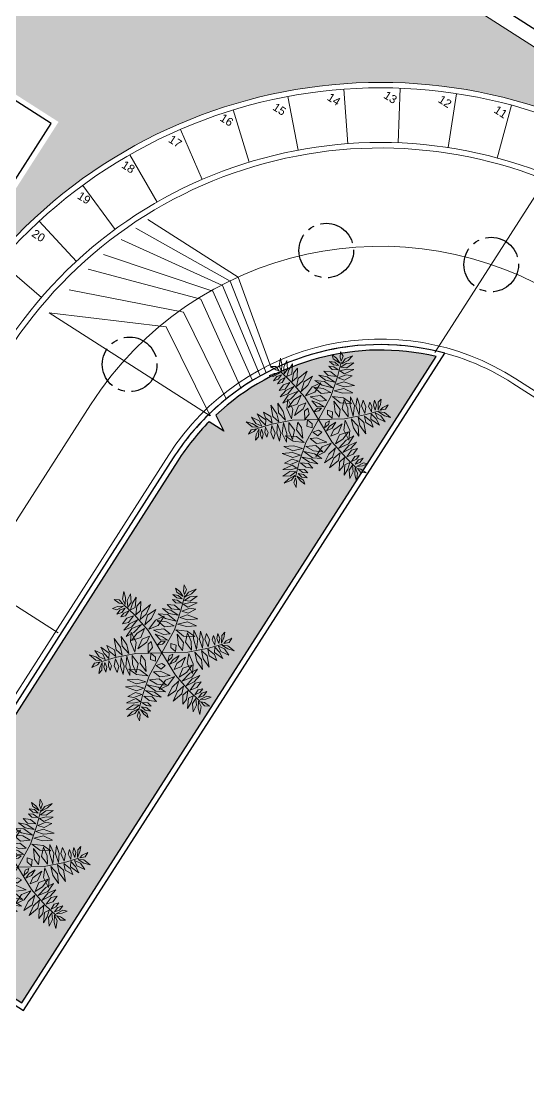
# Model space of a CAD drawing. Header units: inches. Extents: x 249 to 1192, y -18 to 440.
# Drawn here: x 925.79 to 935.08, y 214.72 to 234 of the extents above; entities that cross this region are included whole.
import ezdxf

# ---------------------------------------------------------------- set-up
doc = ezdxf.new("R2010")
doc.units = ezdxf.units.IN
doc.header["$MEASUREMENT"] = 0
doc.linetypes.add('CENTER2', pattern=[1.125, 0.75, -0.125, 0.125, -0.125])
for name, color, linetype in [('AS', 15, 'CENTER2'), ('ATAP', 123, 'Continuous'), ('KANSTEEN', 204, 'Continuous'), ('KENDARAAN', 9, 'Continuous'), ('RUMPUT', 86, 'Continuous')]:
    doc.layers.add(name, color=color, linetype=linetype)
for name, color, linetype, lineweight in [('DINDING', 6, 'Continuous', 0), ('DINDING2', 137, 'Continuous', 20), ('TEXT (KET. RUANG)', 7, 'Continuous', 5), ('VEGETASI', 60, 'Continuous', 0)]:
    doc.layers.add(name, color=color, linetype=linetype, lineweight=lineweight)
doc.styles.get("Standard").update_dxf_attribs({"font": 'arial.ttf'})
pattern_1 = [(57.36874968947846, (-1.13686837721616e-13, 150.3474551388494), (-0.0535506494527033, 0.244197313478704), [0.046875, -0.30667839075]), (12.36874968947846, (-1.13686837721616e-13, 150.3474551388494), (-0.05355064946683093, 0.2441973135431277), [0.04687499999999999, -0.2031249999999999]), (102.3687496894784, (-1.13686837721616e-13, 150.3474551388494), (-0.2441973135431277, -0.05355064946683093), [0.04687499999999999, -0.203125])]

# ---------------------------------------------------------------- blocks, each defined once
blk = doc.blocks.new('palm')
for p, q in [((-1.634780773412785, 6.334208638436394), (-1.367129875099636, 5.833265981898876)), ((-1.227314728472265, 6.098957992406213), (-1.634780773412785, 6.334208638436394)), ((-1.367129875099636, 5.833265981898876), (-1.116997261487995, 5.61956896931224)), ((-1.116997261487995, 5.61956896931224), (-1.227314728472265, 6.098957992406213)), ((-0.9542587877367623, 5.466226492339047), (-0.6328262671158882, 6.022963906478253)), ((-0.933268885302823, 6.0083710004983), (-0.9542587877367623, 5.466226492339047)), ((-0.4976721973653184, 6.598171261226526), (-0.933268885302823, 6.0083710004983)), ((-0.6328262671158882, 6.022963906478253), (-0.4976721973653184, 6.598171261226526)), ((-0.617978619367932, 5.707567470453796), (-0.07163225590193179, 6.12455317430431)), ((-0.07163225590193179, 6.12455317430431), (-0.3699571186443791, 5.396113719601999)), ((-2.142180098642712, 5.66709308870486), (-1.642042186955223, 5.615879586694064)), ((-1.844592448163894, 5.406202755693812), (-2.142180098642712, 5.66709308870486)), ((-2.015463505813386, 5.039670203375863), (-1.564459424640518, 5.244467971147969)), ((-1.552841937926132, 4.97052657858876), (-2.015463505813386, 5.039670203375863)), ((-1.13997760383063, 5.415090486741974), (-1.844592448163894, 5.406202755693812)), ((-1.818871168536134, 4.639138537109829), (-1.415570112745627, 4.831887384614674)), ((-1.642042186955223, 5.615879586694064), (-1.13997760383063, 5.415090486741974)), ((-1.564459424640518, 5.244467971147969), (-1.106123740319163, 5.167901186752715)), ((-1.106123740319163, 5.167901186752715), (-1.552841937926132, 4.97052657858876)), ((-1.415570112745627, 4.831887384614674), (-0.9229482456576079, 4.814705987868365)), ((-0.6300786872743629, 4.239817918321933), (-1.062833803312969, 5.548707470559748)), ((-0.8423899533518124, 5.154200153730926), (-0.617978619367932, 5.707567470453796)), ((-0.3699571186443791, 5.396113719601999), (-0.8423899533518124, 5.154200153730926)), ((-0.7476640996319475, 4.812481176661095), (-0.3023767071572365, 5.277915753482375)), ((-0.5196406580216717, 4.195851548371138), (-0.05832933301280718, 4.830190766806481)), ((-0.3023767071572365, 5.277915753482375), (0.2555234852479771, 5.609050492406823)), ((0.2555234852479771, 5.609050492406823), (-0.2464706868631765, 4.810146099145641)), ((-0.05832933301280718, 4.830190766806481), (0.4548502279649256, 5.04857919056667)), ((0.4548502279649256, 5.04857919056667), (0.06726810097461566, 4.341979773904313)), ((-1.973838966630865, 4.006087751840823), (-1.37867030822963, 4.29591048353177)), ((-1.423823369608726, 3.876589591454831), (-1.973838966630865, 4.006087751840823)), ((-1.397244204737945, 4.534277813727385), (-1.818871168536134, 4.639138537109829)), ((-0.7450504778826144, 4.217118887943798), (-1.423823369608726, 3.876589591454831)), ((-0.9229482456576079, 4.814705987868365), (-1.397244204737945, 4.534277813727385)), ((-1.37867030822963, 4.29591048353177), (-0.7450504778826144, 4.217118887943798)), ((-0.2464706868631765, 4.810146099145641), (-0.7476640996319475, 4.812481176661095)), ((-0.1647095395601355, 2.387528305363958), (-0.6300786872743629, 4.239817918321933)), ((0.06726810097461566, 4.341979773904313), (-0.5196406580216717, 4.195851548371138)), ((-0.3723027135420125, 3.615908277337439), (0.08528236270649359, 4.173218389929389)), ((0.08528236270649359, 4.173218389929389), (1.113320056872908, 4.40117750952777)), ((1.113320056872908, 4.40117750952777), (0.3620007837307639, 3.805606312627788)), ((3.228177689365111, 3.477187822849373), (3.108176271096454, 3.894757849629968)), ((3.108176271096454, 3.894757849629968), (3.476752182308701, 3.641863374694367)), ((3.528181345755002, 3.830063847242855), (3.356750653329073, 4.265277592203347)), ((3.356750653329073, 4.265277592203347), (3.759612747322535, 3.97709557019698)), ((3.759612747322535, 4.300565249999636), (3.836756547840196, 4.688728821478435)), ((4.11961711285403, 3.694794750685105), (3.759612747322535, 4.300565249999636)), ((3.759612747322535, 3.97709557019698), (3.92247189405316, 3.541881825236487)), ((3.836756547840196, 4.688728821478435), (4.042473312336369, 4.229990045118029)), ((4.042473312336369, 4.229990045118029), (4.11961711285403, 3.694794750685105)), ((4.308190896656015, 3.777132471252116), (4.66819526218751, 4.112364666754729)), ((4.36819160579762, 4.100602151054773), (4.308190896656015, 3.777132471252116)), ((4.66819526218751, 4.58286606951151), (4.36819160579762, 4.100602151054773)), ((4.66819526218751, 4.112364666754729), (4.66819526218751, 4.58286606951151)), ((-5.339834720172803, 3.000241265151999), (-4.858150142725208, 2.377664673113031)), ((-5.251887698788778, 2.318598570680479), (-5.339834720172803, 3.000241265151999)), ((-4.72981841400906, 3.025815080181928), (-4.288944109895965, 2.191623139835428)), ((-4.721997476386605, 2.377091974660289), (-4.72981841400906, 3.025815080181928)), ((-4.21223251792253, 2.364580732944887), (-4.144772779400228, 2.91820146291866)), ((-4.144772779400228, 2.91820146291866), (-3.726630718418164, 2.2292457644362)), ((-3.571471947027021, 2.160465929933707), (-3.25487143821374, 3.164752192489686)), ((-3.25487143821374, 3.164752192489686), (-3.114751398577937, 2.216305081907194)), ((-2.954747219555429, 2.209707923291717), (-2.602557038379018, 3.046488465130096)), ((-2.602557038379018, 3.046488465130096), (-2.507717264961684, 2.141181502054678)), ((-1.423072761535877, 3.242712805164047), (-2.203400601269095, 2.832148121655337)), ((-2.139553081084159, 3.448524336694391), (-1.416803302039625, 3.724073336910806)), ((-1.385060440705274, 3.379127298641833), (-2.139553081084159, 3.448524336694391)), ((-2.088513060327386, 2.214950776804471), (-1.621910723333713, 2.959426342029474)), ((-1.621910723333713, 2.959426342029474), (-1.629497068235651, 1.925700743566267)), ((-0.4541646061552456, 3.168293556969729), (-1.423072761535877, 3.242712805164047)), ((-1.416803302039625, 3.724073336910806), (-0.5931788827583659, 3.703841017239029)), ((-1.406050343139214, 2.83698279048258), (-0.4541646061552456, 3.168293556969729)), ((-0.5931788827583659, 3.703841017239029), (-1.385060440705274, 3.379127298641833)), ((0.3620007837307639, 3.805606312627788), (-0.3723027135420125, 3.615908277337439)), ((-0.2029764914623229, 3.003474968892988), (0.4362896165403072, 3.663740057469113)), ((0.6004588954383507, 3.242337611838593), (-0.2029764914623229, 3.003474968892988)), ((-0.04439647501567379, 2.466528809149168), (0.8739471554144984, 2.916180688684108)), ((0.4362896165403072, 3.663740057469113), (1.337057836353779, 3.77712472161511)), ((1.337057836353779, 3.77712472161511), (0.6004588954383507, 3.242337611838593)), ((0.8739471554144984, 2.916180688684108), (1.751983021385968, 2.884329110966064)), ((2.096735318627907, 2.853773605340393), (1.351011950493557, 3.324274897386204)), ((1.351011950493557, 3.324274897386204), (1.75387404448702, 2.636166677504661)), ((2.233879828287172, 2.889061152425711), (1.916733080506674, 3.577169372321805)), ((1.916733080506674, 3.577169372321805), (2.516740393301006, 3.089024251370574)), ((2.645313467975939, 3.171361971937586), (2.482454321230762, 3.712438579575974)), ((2.482454321230762, 3.712438579575974), (3.031032470578793, 3.341918726291624)), ((2.516740393301006, 3.089024251370574), (2.911030941584613, 2.365628484389163)), ((3.279606852811412, 2.753792055867962), (2.645313467975939, 3.171361971937586)), ((3.031032470578793, 3.341918726291624), (3.279606852811412, 2.753792055867962)), ((3.708183583876234, 3.206649629733874), (3.228177689365111, 3.477187822849373)), ((3.356750653329073, 2.665573022095487), (4.273904713889351, 3.694794750685105)), ((3.476752182308701, 3.641863374694367), (3.708183583876234, 3.206649629733874)), ((3.92247189405316, 3.541881825236487), (3.528181345755002, 3.830063847242855)), ((3.793898819378228, 3.053736704285257), (4.41962076924392, 2.900823778822087)), ((4.042473312336369, 2.618522959310212), (3.793898819378228, 3.053736704285257)), ((4.042473312336369, 3.306631179206306), (4.633909079420846, 3.388968899773317)), ((4.488193024066277, 3.018449046488968), (4.042473312336369, 3.306631179206306)), ((4.736767517024418, 3.812420129048405), (4.256761622513295, 3.559525654127356)), ((4.256761622513295, 3.559525654127356), (4.899626663755043, 3.559525654127356)), ((4.41962076924392, 2.900823778822087), (4.985342009968008, 2.583235301513923)), ((5.268202574981842, 3.124311909166863), (4.488193024066277, 3.018449046488968)), ((4.633909079420846, 3.388968899773317), (5.268202574981842, 3.124311909166863)), ((5.46534779376816, 3.730082297770423), (4.736767517024418, 3.812420129048405)), ((4.899626663755043, 3.559525654127356), (5.46534779376816, 3.730082297770423)), ((-5.895509990659775, 1.986593325666036), (-6.302976035614847, 1.751342679635854)), ((-5.963019991133478, 2.868088852759684), (-5.670036402327241, 2.195950871449895)), ((-5.532452930870932, 2.463438252350898), (-5.963019991133478, 2.868088852759684)), ((-5.42518815814401, 1.842436498060124), (-5.895509990659775, 1.986593325666036)), ((-5.670036402327241, 2.195950871449895), (-5.211020520946477, 1.906700948922662)), ((-5.211020520946477, 1.906700948922662), (-5.532452930870932, 2.463438252350898)), ((-4.88486326567363, 1.847568974539172), (-5.251887698788778, 2.318598570680479)), ((-4.858150142725208, 2.377664673113031), (-4.88486326567363, 1.847568974539172)), ((-4.541563029735698, 1.75874447239039), (-4.721997476386605, 2.377091974660289)), ((-4.288944109895965, 2.191623139835428), (-4.541563029735698, 1.75874447239039)), ((-3.893534402741352, 1.647903793927981), (-4.21223251792253, 2.364580732944887)), ((-3.726630718418164, 2.2292457644362), (-3.893534402741352, 1.647903793927981)), ((-3.31761983789329, 1.485530549674877), (-3.571471947027021, 2.160465929933707)), ((-3.114751398577937, 2.216305081907194), (-3.31761983789329, 1.485530549674877)), ((-2.702573904069141, 1.325954704385367), (-2.954747219555429, 2.209707923291717)), ((-2.507717264961684, 2.141181502054678), (-2.702573904069141, 1.325954704385367)), ((-2.203400601269095, 2.832148121655337), (-1.406050343139214, 2.83698279048258)), ((-2.158274885034189, 1.194815945025766), (-2.088513060327386, 2.214950776804471)), ((-1.166912034386769, 2.639530907326844), (-1.945376749732532, 2.267480721377069)), ((-1.945376749732532, 2.267480721377069), (-1.073737658793107, 2.130449135060189)), ((-1.025163352343952, 1.944043922194396), (-1.761202769193915, 1.339650866197189)), ((-0.3786929567286279, 2.699125203158474), (-1.166912034386769, 2.639530907326844)), ((-1.073737658793107, 2.130449135060189), (-0.3786929567286279, 2.699125203158474)), ((-0.3098023023630958, 1.877444393816404), (-1.025163352343952, 1.944043922194396)), ((0, 0), (-0.1647095395601355, 2.387528305363958)), ((0.852957252995111, 2.374036291235825), (-0.04439647501567379, 2.466528809149168)), ((1.171009712372324, 1.859839534547064), (0.2795702888979577, 2.195071730035124)), ((0.2795702888979577, 2.195071730035124), (0.905292238749098, 1.424625789572019)), ((1.751983021385968, 2.884329110966064), (0.852957252995111, 2.374036291235825)), ((1.702444770329748, 2.330340826592874), (0.9910075849620625, 2.818485947544104)), ((0.9910075849620625, 2.818485947544104), (1.308154332742561, 1.995108631104813)), ((1.308154332742561, 1.995108631104813), (2.148164482074208, 1.677520264507621)), ((2.148164482074208, 1.677520264507621), (1.702444770329748, 2.330340826592874)), ((1.75387404448702, 2.636166677504661), (2.516740393301006, 1.977464802199393)), ((1.985305446054554, 1.336406755799544), (3.356750653329073, 2.665573022095487)), ((2.516740393301006, 1.977464802199393), (2.096735318627907, 2.853773605340393)), ((2.911030941584613, 2.365628484389163), (2.233879828287172, 2.889061152425711)), ((2.945317124365829, 2.130377727662562), (3.656754309718963, 2.012752459995681)), ((3.476752182308701, 1.589301230720594), (2.945317124365829, 2.130377727662562)), ((3.37389374471968, 2.547947754428606), (4.153903295620694, 2.465610033861594)), ((3.793898819378228, 2.112734009468113), (3.37389374471968, 2.547947754428606)), ((3.656754309718963, 2.012752459995681), (4.36819160579762, 1.236425206327112)), ((4.599623007365153, 2.130377727662562), (3.793898819378228, 2.112734009468113)), ((4.985342009968008, 2.583235301513923), (4.042473312336369, 2.618522959310212)), ((4.153903295620694, 2.465610033861594), (4.599623007365153, 2.130377727662562)), ((-6.302976035614847, 1.751342679635854), (-5.735321480897255, 1.732663830844103)), ((-5.978936646497459, 0.9783641565154539), (-5.684515499291592, 1.385889541576034)), ((-5.604205195486429, 1.105637505694176), (-5.978936646497459, 0.9783641565154539)), ((-5.735321480897255, 1.732663830844103), (-5.42518815814401, 1.842436498060124)), ((-5.684515499291592, 1.385889541576034), (-5.25959471668466, 1.720295736056869)), ((-5.25959471668466, 1.720295736056869), (-5.604205195486429, 1.105637505694176)), ((-5.372214159142459, 0.7743925004615448), (-5.324072171963053, 1.267372290240019)), ((-5.081023283695686, 1.140462731345906), (-5.372214159142459, 0.7743925004615448)), ((-3.986829340603435, 1.574244785515475), (-5.336738517202321, 1.853912609163672)), ((-5.324072171963053, 1.267372290240019), (-5.028595634372323, 1.626019361516228)), ((-5.028595634372323, 1.626019361516228), (-5.081023283695686, 1.140462731345906)), ((-4.927047328921617, 0.744380687494413), (-4.892322295054328, 1.190024009920307)), ((-4.625421894103056, 1.057089880167041), (-4.927047328921617, 0.744380687494413)), ((-4.892322295054328, 1.190024009920307), (-4.631131829533842, 1.60805635813449)), ((-4.631131829533842, 1.60805635813449), (-4.625421894103056, 1.057089880167041)), ((-4.409702778793871, 0.9539916465437273), (-4.024657330694026, 1.463326832061284)), ((-4.024657330694026, 1.463326832061284), (-4.069136837584665, 0.7052276195172453)), ((-2.150014985614689, 1.051121549564414), (-3.986829340603435, 1.574244785515475)), ((-3.933543806037051, 0.6350489748292603), (-3.504209824342979, 1.338212532849866)), ((-3.504209824342979, 1.338212532849866), (-3.618940379703417, 0.4900660355197033)), ((-2.970904999456252, 1.190828754770337), (-3.519808080163784, 0.3889391998236533)), ((-3.159924387611682, 0.2008161129924702), (-2.970904999456252, 1.190828754770337)), ((-2.526857438802836, 1.021604938650853), (-2.869356804716517, 0.3091899700229988)), ((-2.381891991535667, 0.1353405039553763), (-2.526857438802836, 1.021604938650853)), ((-1.629497068235651, 1.925700743566267), (-2.158274885034189, 1.194815945025766)), ((0, 0), (-2.150014985614689, 1.051121549564414)), ((-1.761202769193915, 1.339650866197189), (-0.7811159782140749, 1.496318935518502)), ((-0.7539706467068754, 1.272797924568295), (-1.432113603339531, 1.115876441996079)), ((-1.432113603339531, 1.115876441996079), (-0.7429696992912795, 0.9278518862993224)), ((-0.7811159782140749, 1.496318935518502), (-0.3098023023630958, 1.877444393816404)), ((-0.1830857095337706, 1.250021619198378), (-0.7539706467068754, 1.272797924568295)), ((-0.7429696992912795, 0.9278518862993224), (-0.1830857095337706, 1.250021619198378)), ((-0.3083612012851518, 1.032354797702283), (-0.6307164827303495, 0.8520507664215984)), ((-0.3859491669427371, 0.7102794997190358), (-0.3083612012851518, 1.032354797702283)), ((0, 0), (1.985305446054554, 1.336406755799544)), ((0.7252900006278651, 1.289356582317851), (0.245284216827713, 1.17173131465097)), ((0.245284216827713, 1.17173131465097), (0.4424294356285827, 0.8659054637537338)), ((0.9910075849620625, 0.7835676324611995), (0.7252900006278651, 1.289356582317851)), ((0.905292238749098, 1.424625789572019), (1.471013368762215, 1.207018861736287)), ((1.471013368762215, 1.207018861736287), (1.171009712372324, 1.859839534547064)), ((2.113878410018515, 1.271712864123401), (2.962460215741885, 0.7012299118941883)), ((2.482454321230762, 0.4483354369731387), (2.113878410018515, 1.271712864123401)), ((2.49959741262137, 1.677520264507621), (3.391036836095736, 1.454032134162844)), ((3.108176271096454, 1.101156109769363), (2.49959741262137, 1.677520264507621)), ((3.939614874732797, 0.7306362564850133), (3.108176271096454, 1.101156109769363)), ((3.391036836095736, 1.454032134162844), (3.939614874732797, 0.7306362564850133)), ((4.36819160579762, 1.236425206327112), (3.476752182308701, 1.589301230720594)), ((-4.456293287876179, 0.2936491722502979), (-4.409702778793871, 0.9539916465437273)), ((-4.069136837584665, 0.7052276195172453), (-4.456293287876179, 0.2936491722502979)), ((-4.056286161590833, -0.1286451463383855), (-3.933543806037051, 0.6350489748292603)), ((-3.618940379703417, 0.4900660355197033), (-4.056286161590833, -0.1286451463383855)), ((-3.519808080163784, 0.3889391998236533), (-3.554412551762653, -0.4921267757454189)), ((-3.554412551762653, -0.4921267757454189), (-3.159924387611682, 0.2008161129924702)), ((-3.37389374471968, 0.07509723106340971), (-2.482454321230762, -0.4483355476841098)), ((-2.962460215741885, -0.7012300226051593), (-3.37389374471968, 0.07509723106340971)), ((-2.869356804716517, 0.3091899700229988), (-2.936384334694594, -0.5510053368780063)), ((-2.936384334694594, -0.5510053368780063), (-2.381891991535667, 0.1353405039553763)), ((-1.780815781850833, 0.6704255320801167), (-2.1961731754418, 0.08420438764733262)), ((-2.1961731754418, 0.08420438764733262), (-2.04077305807732, -0.855420863837935)), ((-2.04077305807732, -0.855420863837935), (-1.686408216963173, 0.07169314593193121)), ((0, 0), (-1.985305446054554, -1.336406755799544)), ((-1.686408216963173, 0.07169314593193121), (-1.780815781850833, 0.6704255320801167)), ((-1.36266707831237, 0.3488284976483556), (-1.479260647349292, -0.01655876846052706)), ((-0.9711108247429365, -0.04979753190127667), (-1.36266707831237, 0.3488284976483556)), ((-0.6307164827303495, 0.8520507664215984), (-0.7404420985549223, 0.3718790295970393)), ((-0.7404420985549223, 0.3718790295970393), (-0.3859491669427371, 0.7102794997190358)), ((0, 0), (0.1647095395601355, -2.387528305363958)), ((0, 0), (2.150014874903718, -1.051121549564414)), ((0.4424294356285827, 0.8659054637537338), (0.9910075849620625, 0.7835676324611995)), ((0.913863784444402, 0.442454234478646), (0.7252900006278651, 0.1248657571704825)), ((0.7252900006278651, 0.1248657571704825), (0.8710060559824342, -0.3456355348898796)), ((0.8710060559824342, -0.3456355348898796), (1.00815067635267, 0.1248657571704825)), ((1.00815067635267, 0.1248657571704825), (0.913863784444402, 0.442454234478646)), ((1.185399134919862, 0.04979753190127667), (1.174093294495833, -0.4664538760116557)), ((1.174093294495833, -0.4664538760116557), (1.479260647349292, 0.01655865774955601)), ((1.471680944974651, 0.6439815430785529), (1.185399134919862, 0.04979753190127667)), ((1.479260647349292, 0.01655865774955601), (1.471680944974651, 0.6439815430785529)), ((2.04077305807732, 0.855420863837935), (1.686408216963173, -0.07169325664290227)), ((2.1961731754418, -0.08420449835830368), (2.04077305807732, 0.855420863837935)), ((2.936384223983623, 0.5510052261670353), (2.381891880824696, -0.1353405039553763)), ((3.37389374471968, -0.07509723106340971), (2.482454321230762, 0.4483354369731387)), ((2.869356804716517, -0.3091900807339698), (2.936384223983623, 0.5510052261670353)), ((2.962460215741885, 0.7012299118941883), (3.37389374471968, -0.07509723106340971)), ((3.554412551762653, 0.4921267757454189), (3.159924387611682, -0.2008161129924702)), ((3.519808080163784, -0.3889393105346244), (3.554412551762653, 0.4921267757454189)), ((3.618940379703417, -0.4900661462306743), (4.056286161590833, 0.1286451463383855)), ((4.056286161590833, 0.1286451463383855), (3.93354369532608, -0.6350490855402313)), ((-3.939614985443768, -0.7306363671959843), (-3.108176271096454, -1.101156109769363)), ((-3.391036836095736, -1.454032134162844), (-3.939614985443768, -0.7306363671959843)), ((-2.113878410018515, -1.271712864123401), (-2.962460215741885, -0.7012300226051593)), ((-2.482454321230762, -0.4483355476841098), (-2.113878410018515, -1.271712864123401)), ((-1.479260647349292, -0.01655876846052706), (-1.043104324620799, -0.6675066851894371)), ((-1.043104324620799, -0.6675066851894371), (-0.9711108247429365, -0.04979753190127667)), ((-0.2709988539136248, -0.6424173334235093), (-0.8195768925361335, -0.5600796128419461)), ((-0.8195768925361335, -0.5600796128419461), (-0.5538594189129071, -1.065868562684045)), ((-0.5538594189129071, -1.065868562684045), (-0.07385352440178394, -0.9482431843207451)), ((-0.07385352440178394, -0.9482431843207451), (-0.2709988539136248, -0.6424173334235093)), ((0.5286813891143538, -0.8161079318524571), (0.1830857095337706, -1.250021619198378)), ((0.8921069997013547, -0.7982880753843347), (0.5286813891143538, -0.8161079318524571)), ((0.7539705359959044, -1.272797924568295), (0.8921069997013547, -0.7982880753843347)), ((1.686408216963173, -0.07169325664290227), (1.780815781850833, -0.6704255320801167)), ((1.780815781850833, -0.6704255320801167), (2.1961731754418, -0.08420449835830368)), ((2.381891880824696, -0.1353405039553763), (2.526857438802836, -1.021604938650853)), ((2.526857438802836, -1.021604938650853), (2.869356804716517, -0.3091900807339698)), ((3.159924387611682, -0.2008161129924702), (2.970904999456252, -1.190828754770337)), ((2.970904999456252, -1.190828754770337), (3.519808080163784, -0.3889393105346244)), ((3.504209824342979, -1.338212532849866), (3.618940379703417, -0.4900661462306743)), ((3.93354369532608, -0.6350490855402313), (3.504209824342979, -1.338212532849866)), ((4.024657330694026, -1.463326832061284), (4.069136837584665, -0.7052276195172453)), ((4.409702778793871, -0.9539917572401464), (4.024657330694026, -1.463326832061284)), ((4.069136837584665, -0.7052276195172453), (4.456293287876179, -0.2936492829612689)), ((4.456293287876179, -0.2936492829612689), (4.409702778793871, -0.9539917572401464)), ((4.625421894103056, -1.057089990878012), (4.927047328921617, -0.744380687494413)), ((4.927047328921617, -0.744380687494413), (4.892322295054328, -1.190024009920307)), ((5.081023283695686, -1.140462731345906), (5.372214159142459, -0.7743926111725159)), ((5.372214159142459, -0.7743926111725159), (5.324072171963053, -1.26737240095099)), ((-4.36819160579762, -1.236425317038083), (-3.476752182308701, -1.589301230720594)), ((-3.656754420429934, -2.012752459995681), (-4.36819160579762, -1.236425317038083)), ((-3.476752182308701, -1.589301230720594), (-2.945317124365829, -2.130377838358982)), ((-2.49959741262137, -1.677520264507621), (-3.391036836095736, -1.454032134162844)), ((-1.985305446054554, -1.336406755799544), (-3.356750764040044, -2.665573132806458)), ((-3.108176271096454, -1.101156109769363), (-2.49959741262137, -1.677520264507621)), ((-1.308154332742561, -1.995108631104813), (-2.148164592785179, -1.677520264507621)), ((-2.148164592785179, -1.677520264507621), (-1.702444881040719, -2.330340937303845)), ((-0.905292238749098, -1.424625789572019), (-1.471013479473186, -1.207018972447258)), ((-1.471013479473186, -1.207018972447258), (-1.171009823083295, -1.859839534547064)), ((-1.171009823083295, -1.859839534547064), (-0.2795703995943768, -2.195071730035124)), ((-0.2795703995943768, -2.195071730035124), (-0.905292238749098, -1.424625789572019)), ((0.1830857095337706, -1.250021619198378), (0.7539705359959044, -1.272797924568295)), ((0.7811159782140749, -1.496319046229473), (0.3098023023630958, -1.877444504527375)), ((0.3098023023630958, -1.877444504527375), (1.025163352343952, -1.944044032905367)), ((1.761202658482944, -1.339650866197189), (0.7811159782140749, -1.496319046229473)), ((1.025163352343952, -1.944044032905367), (1.761202658482944, -1.339650866197189)), ((1.621910723333713, -2.959426342029474), (1.629497068235651, -1.925700743566267)), ((1.629497068235651, -1.925700743566267), (2.158274774323218, -1.194815945025766)), ((2.158274774323218, -1.194815945025766), (2.088513060327386, -2.214950776804471)), ((2.150014874903718, -1.051121549564414), (3.986829340603435, -1.574244896226446)), ((2.507717264961684, -2.141181502054678), (2.702573793372721, -1.325954704385367)), ((2.702573793372721, -1.325954704385367), (2.954747108844458, -2.209708034002688)), ((3.114751287866966, -2.216305081907194), (3.31761983789329, -1.485530549674877)), ((3.31761983789329, -1.485530549674877), (3.571471947027021, -2.160465929933707)), ((3.726630718418164, -2.229245875147171), (3.893534292030381, -1.647903904638952)), ((3.893534292030381, -1.647903904638952), (4.21223251792253, -2.364580732944887)), ((3.986829340603435, -1.574244896226446), (5.336738517202321, -1.853912719874643)), ((4.288943999184994, -2.191623139835428), (4.541562919024727, -1.75874447239039)), ((4.541562919024727, -1.75874447239039), (4.721997476386605, -2.377091974660289)), ((4.631131829533842, -1.60805635813449), (4.625421894103056, -1.057089990878012)), ((4.892322295054328, -1.190024009920307), (4.631131829533842, -1.60805635813449)), ((4.858150142725208, -2.377664673113031), (4.88486326567363, -1.847569085235591)), ((4.88486326567363, -1.847569085235591), (5.251887698788778, -2.318598570680479)), ((5.028595523661352, -1.626019361516228), (5.081023283695686, -1.140462731345906)), ((5.324072171963053, -1.26737240095099), (5.028595523661352, -1.626019361516228)), ((5.670036402327241, -2.195950982160866), (5.211020410235506, -1.906700948922662)), ((5.211020410235506, -1.906700948922662), (5.532452930870932, -2.463438363061869)), ((5.25959471668466, -1.720295736056869), (5.604205084775458, -1.105637505694176)), ((5.684515499291592, -1.385889652287005), (5.25959471668466, -1.720295736056869)), ((5.735321480897255, -1.732663830844103), (5.42518815814401, -1.842436498060124)), ((5.42518815814401, -1.842436498060124), (5.895509879948804, -1.986593325666036)), ((5.604205084775458, -1.105637505694176), (5.978936535786488, -0.978364267226425)), ((5.978936535786488, -0.978364267226425), (5.684515499291592, -1.385889652287005)), ((6.302976035614847, -1.751342679635854), (5.735321480897255, -1.732663830844103)), ((5.895509879948804, -1.986593325666036), (6.302976035614847, -1.751342679635854)), ((-4.985342009968008, -2.583235412224894), (-4.042473312336369, -2.618522959310212)), ((-4.41962076924392, -2.900823778822087), (-4.985342009968008, -2.583235412224894)), ((-4.599623007365153, -2.130377838358982), (-3.793898930089199, -2.112734009468113)), ((-4.153903295620694, -2.465610033861594), (-4.599623007365153, -2.130377838358982)), ((-3.356750764040044, -2.665573132806458), (-4.273904713889351, -3.694794750685105)), ((-3.37389374471968, -2.547947754428606), (-4.153903295620694, -2.465610033861594)), ((-4.042473312336369, -2.618522959310212), (-3.793898930089199, -3.053736704285257)), ((-3.793898930089199, -2.112734009468113), (-3.37389374471968, -2.547947754428606)), ((-2.945317124365829, -2.130377838358982), (-3.656754420429934, -2.012752459995681)), ((-3.031032470578793, -3.341918837002595), (-3.279606963522383, -2.753792055867962)), ((-3.279606963522383, -2.753792055867962), (-2.645313467975939, -3.171362082648557)), ((-2.516740503997426, -3.089024362081545), (-2.911030941584613, -2.365628484389163)), ((-2.911030941584613, -2.365628484389163), (-2.233879938998143, -2.889061263136682)), ((-1.75387404448702, -2.636166788215633), (-2.516740503997426, -1.977464912910364)), ((-2.516740503997426, -1.977464912910364), (-2.096735318627907, -2.853773605340393)), ((-2.233879938998143, -2.889061263136682), (-1.916733191217645, -3.577169483018224)), ((-2.096735318627907, -2.853773605340393), (-1.351011950493557, -3.324275008097175)), ((-1.351011950493557, -3.324275008097175), (-1.75387404448702, -2.636166788215633)), ((-1.751983021385968, -2.884329110966064), (-0.852957252995111, -2.374036291235825)), ((-0.8739471554144984, -2.916180799395079), (-1.751983021385968, -2.884329110966064)), ((-1.702444881040719, -2.330340937303845), (-0.9910075849620625, -2.818486058255075)), ((-0.9910075849620625, -2.818486058255075), (-1.308154332742561, -1.995108631104813)), ((0.04439636430470273, -2.466528809149168), (-0.8739471554144984, -2.916180799395079)), ((-0.852957252995111, -2.374036291235825), (0.04439636430470273, -2.466528809149168)), ((0.1647095395601355, -2.387528305363958), (0.6300786872743629, -4.239817918321933)), ((1.073737658793107, -2.13044924577116), (0.3786928460176568, -2.699125203158474)), ((0.3786928460176568, -2.699125203158474), (1.166911923675798, -2.639530907326844)), ((1.406050343139214, -2.836982901193551), (0.4541646061552456, -3.1682936676807)), ((1.945376639021561, -2.267480721377069), (1.073737658793107, -2.13044924577116)), ((1.166911923675798, -2.639530907326844), (1.945376639021561, -2.267480721377069)), ((2.203400601269095, -2.832148232351756), (1.406050343139214, -2.836982901193551)), ((1.423072761535877, -3.242712915875018), (2.203400601269095, -2.832148232351756)), ((2.088513060327386, -2.214950776804471), (1.621910723333713, -2.959426342029474)), ((2.602557038379018, -3.046488465130096), (2.507717264961684, -2.141181502054678)), ((2.954747108844458, -2.209708034002688), (2.602557038379018, -3.046488465130096)), ((3.25487143821374, -3.164752303200657), (3.114751287866966, -2.216305081907194)), ((3.571471947027021, -2.160465929933707), (3.25487143821374, -3.164752303200657)), ((4.144772779400228, -2.91820146291866), (3.726630718418164, -2.229245875147171)), ((4.21223251792253, -2.364580732944887), (4.144772779400228, -2.91820146291866)), ((4.72981841400906, -3.025815190892899), (4.288943999184994, -2.191623139835428)), ((4.721997476386605, -2.377091974660289), (4.72981841400906, -3.025815190892899)), ((5.339834720172803, -3.00024137586297), (4.858150142725208, -2.377664673113031)), ((5.251887698788778, -2.318598570680479), (5.339834720172803, -3.00024137586297)), ((5.532452930870932, -2.463438363061869), (5.963019991133478, -2.868088852759684)), ((5.963019991133478, -2.868088852759684), (5.670036402327241, -2.195950982160866)), ((-4.899626663755043, -3.559525654127356), (-5.46534779376816, -3.730082408481394)), ((-5.46534779376816, -3.730082408481394), (-4.736767517024418, -3.812420129048405)), ((-5.268202574981842, -3.124311909166863), (-4.488193024066277, -3.018449157199939)), ((-4.633909079420846, -3.388968899773317), (-5.268202574981842, -3.124311909166863)), ((-4.256761733224266, -3.559525654127356), (-4.899626663755043, -3.559525654127356)), ((-4.736767517024418, -3.812420129048405), (-4.256761733224266, -3.559525654127356)), ((-4.308190896656015, -3.777132471252116), (-4.66819526218751, -4.1123647774657)), ((-4.042473312336369, -3.306631179206306), (-4.633909079420846, -3.388968899773317)), ((-4.488193024066277, -3.018449157199939), (-4.042473312336369, -3.306631179206306)), ((-3.793898930089199, -3.053736704285257), (-4.41962076924392, -2.900823778822087)), ((-4.36819160579762, -4.100602151054773), (-4.308190896656015, -3.777132471252116)), ((-4.042473312336369, -4.229990045118029), (-4.11961711285403, -3.694794750685105)), ((-4.11961711285403, -3.694794750685105), (-3.759612747322535, -4.300565249999636)), ((-3.759612747322535, -3.97709557019698), (-3.92247189405316, -3.541881825236487)), ((-3.92247189405316, -3.541881825236487), (-3.528181345755002, -3.830063957953826)), ((-3.476752182308701, -3.641863374694367), (-3.708183583876234, -3.206649629733874)), ((-3.708183583876234, -3.206649629733874), (-3.228177689365111, -3.477187933560344)), ((-3.528181345755002, -3.830063957953826), (-3.356750764040044, -4.265277702914318)), ((-3.108176271096454, -3.894757849629968), (-3.476752182308701, -3.641863374694367)), ((-3.228177689365111, -3.477187933560344), (-3.108176271096454, -3.894757849629968)), ((-2.482454321230762, -3.712438579575974), (-3.031032470578793, -3.341918837002595)), ((-2.645313467975939, -3.171362082648557), (-2.482454321230762, -3.712438579575974)), ((-1.916733191217645, -3.577169483018224), (-2.516740503997426, -3.089024362081545)), ((-1.337057836353779, -3.777124832326081), (-0.6004590061347699, -3.242337611838593)), ((-0.4362897272512782, -3.663740168180084), (-1.337057836353779, -3.777124832326081)), ((-1.113320167583879, -4.40117750952777), (-0.3620007837307639, -3.805606312627788)), ((-0.6004590061347699, -3.242337611838593), (0.2029764914623229, -3.003474968892988)), ((0.2029764914623229, -3.003474968892988), (-0.4362897272512782, -3.663740168180084)), ((-0.3620007837307639, -3.805606312627788), (0.3723027135420125, -3.61590838804841)), ((0.3723027135420125, -3.61590838804841), (-0.08528247341746464, -4.173218389929389)), ((0.4541646061552456, -3.1682936676807), (1.423072761535877, -3.242712915875018)), ((0.5931788827583659, -3.703841017239029), (1.385060440705274, -3.379127298641833)), ((1.416803302039625, -3.724073336910806), (0.5931788827583659, -3.703841017239029)), ((1.385060440705274, -3.379127298641833), (2.139552970373188, -3.448524336694391)), ((2.139552970373188, -3.448524336694391), (1.416803302039625, -3.724073336910806)), ((-4.66819526218751, -4.58286606951151), (-4.36819160579762, -4.100602151054773)), ((-4.66819526218751, -4.1123647774657), (-4.66819526218751, -4.58286606951151)), ((-3.836756547840196, -4.688728932189406), (-4.042473312336369, -4.229990045118029)), ((-3.759612747322535, -4.300565249999636), (-3.836756547840196, -4.688728932189406)), ((-3.356750764040044, -4.265277702914318), (-3.759612747322535, -3.97709557019698)), ((-0.08528247341746464, -4.173218389929389), (-1.113320167583879, -4.40117750952777)), ((-0.4548502279649256, -5.048579301277641), (-0.06726810097461566, -4.341979884615284)), ((-0.2555235959589481, -5.609050492406823), (0.2464706868631765, -4.810146099145641)), ((-0.06726810097461566, -4.341979884615284), (0.5196405473107006, -4.195851548371138)), ((0.5196405473107006, -4.195851548371138), (0.05832922230183613, -4.830190766806481)), ((0.2464706868631765, -4.810146099145641), (0.7476640996319475, -4.812481176661095)), ((0.7476640996319475, -4.812481176661095), (0.3023765964462655, -5.277915753482375)), ((0.6300786872743629, -4.239817918321933), (1.062833803312969, -5.548707470559748)), ((0.7450504778826144, -4.217118998640217), (1.423823369608726, -3.876589702165802)), ((1.37867030822963, -4.29591048353177), (0.7450504778826144, -4.217118998640217)), ((0.9229482456576079, -4.814705987868365), (1.397244204737945, -4.534277813727385)), ((1.415570112745627, -4.831887384614674), (0.9229482456576079, -4.814705987868365)), ((1.973838966630865, -4.006087862551794), (1.37867030822963, -4.29591048353177)), ((1.397244204737945, -4.534277813727385), (1.818871057825163, -4.639138537109829)), ((1.818871057825163, -4.639138537109829), (1.415570112745627, -4.831887384614674)), ((1.423823369608726, -3.876589702165802), (1.973838966630865, -4.006087862551794)), ((0.05832922230183613, -4.830190766806481), (-0.4548502279649256, -5.048579301277641)), ((0.3023765964462655, -5.277915753482375), (-0.2555235959589481, -5.609050492406823)), ((0.07163214519096073, -6.12455317430431), (0.3699570079479599, -5.396113719601999)), ((0.617978619367932, -5.707567470453796), (0.07163214519096073, -6.12455317430431)), ((0.3699570079479599, -5.396113719601999), (0.8423899533518124, -5.154200153730926)), ((0.8423899533518124, -5.154200153730926), (0.617978619367932, -5.707567470453796)), ((0.9542587877367623, -5.466226603050018), (0.6328262671158882, -6.022964017189224)), ((0.933268885302823, -6.008371111209271), (0.9542587877367623, -5.466226603050018)), ((1.106123740319163, -5.167901186752715), (1.552841937926132, -4.970526689299732)), ((1.564459424640518, -5.244467971147969), (1.106123740319163, -5.167901186752715)), ((1.367129875099636, -5.833265981898876), (1.116997261487995, -5.61956896931224)), ((1.116997261487995, -5.61956896931224), (1.227314617761294, -6.098958103117184)), ((1.13997760383063, -5.415090486741974), (1.844592337452923, -5.406202755693812)), ((1.642042186955223, -5.615879697405035), (1.13997760383063, -5.415090486741974)), ((1.552841937926132, -4.970526689299732), (2.015463395102415, -5.039670203375863)), ((2.015463395102415, -5.039670203375863), (1.564459424640518, -5.244467971147969)), ((2.14217998793174, -5.66709308870486), (1.642042186955223, -5.615879697405035)), ((1.844592337452923, -5.406202755693812), (2.14217998793174, -5.66709308870486)), ((0.4976721973653184, -6.598171261226526), (0.933268885302823, -6.008371111209271)), ((0.6328262671158882, -6.022964017189224), (0.4976721973653184, -6.598171261226526)), ((1.227314617761294, -6.098958103117184), (1.634780773412785, -6.334208749147365)), ((1.634780773412785, -6.334208749147365), (1.367129875099636, -5.833265981898876))]:
    blk.add_line(p, q)
blk = doc.blocks.new('lantai atap')
at = {"layer": 'AS'}
for centre in [(783.1406737093212, 18.74494355016992), (780.4598887373772, 17.33324553721741), (778.552789675385, 13.63769790152108)]:
    blk.add_circle(centre, 0.5, dxfattribs=at)
at = {"layer": 'ATAP'}
blk.add_lwpolyline([(819.5754173411959, 40.92831327086165), (819.5754173411959, 33.77831327086167), (819.5754173411959, 33.37831327086278), (816.8243772691653, 33.37831327086278), (816.8493772691669, 22.80331327086162), (800.6506737093208, 22.80331327086171), (800.6506737093208, 22.80331327086171), (800.6506737093208, 16.7783132708613), (800.6506737093208, 14.77831327086128), (793.6537064464599, 14.77831327086128), (788.6506737093208, 14.77831327086128), (788.6506737093208, 22.80331327086162), (772.4499046049449, 22.80331327086162), (772.4499046049426, 53.17677506210987)], dxfattribs=at)
at = {"layer": 'DINDING'}
for points in [[(784.64959187352, 21.92831327086139, 0.4142135623730915), (775.3495918735201, 12.62831327086144), (775.34959187352, 5.879395106662201)], [(784.64959187352, 21.8283132708614, 0.4142135623730941), (775.44959187352, 12.62831327086144), (775.44959187352, 5.879395106662201)], [(776.4495918735199, 2.628313270861383), (776.4495918735199, 12.62831327086144, -0.4142135623730919), (784.64959187352, 20.82831327086157), (788.6506737093208, 20.82831327086142)], [(776.54959187352, 2.628313270861383), (776.54959187352, 12.62831327086144, -0.414213562373095), (784.64959187352, 20.72831327086146), (788.6506737093208, 20.72831327086139)], [(784.64959187352, 18.92831327086168, 0.4142135623730924), (778.3495918735198, 12.62831327086144), (778.3495918735198, 2.628313270861383)], [(784.64959187352, 17.22831327086146, 0.4142135623730951), (780.04959187352, 12.62831327086144), (780.04959187352, 2.628313270861383)], [(784.64959187352, 17.12831327086144), (784.64959187352, 17.12831327086144, 0.414213562373095), (780.14959187352, 12.62831327086144), (780.14959187352, 2.628313270861383)]]:
    blk.add_lwpolyline(points, format="xyb", dxfattribs=at)
for points in [[(781.8814147645679, 21.40197815467556), (782.1823035807583, 20.44831892817419)], [(780.9164816889851, 21.03687369165405), (781.3222545351301, 20.12289973287244)], [(779.9984946399738, 20.56602670258064), (780.5040486870982, 19.70323176435056)], [(783.1406737093212, 16.83279244798615), (783.1406737093212, 20.6283132708615)], [(779.1389978373036, 19.99535836153495), (779.7379754499358, 19.19459259080961)], [(778.3487999519604, 19.33204515401474), (779.0336686390863, 18.60337864497649)], [(777.6378381808352, 18.58442862846812), (778.3999853213442, 17.93702478525017)], [(777.0150532807097, 17.76191049648105), (777.844894432102, 17.20391079804421)], [(784.64959187352, 17.22831327086146), (788.6506737093208, 17.22831327086154)], [(784.64959187352, 17.12831327086144), (788.6506737093208, 17.12831327086151)], [(776.4882771330514, 16.87483440079905), (777.3753765613629, 16.41325601711029)], [(780.7679572021009, 14.98353062183091), (779.3619765740851, 16.05451565609451), (777.4033350712562, 16.04796833504741)], [(776.0641342535595, 15.93435583801931), (776.9973361687724, 15.57500338506742)], [(780.7392896127404, 14.8553148939732), (779.2814751945908, 15.91385801780862), (777.3025367872424, 15.79693110768585)], [(780.6811176544628, 14.74991935415736), (779.205617409053, 15.77223848070403), (777.19026973935, 15.48099671419536)], [(780.595947422707, 14.60923343223769), (779.1128291988805, 15.58476617682928), (777.0683356409373, 15.07345059040298)], [(780.508872246818, 14.36865252058013), (779.0055391584482, 15.34350489402507), (776.9775841455713, 14.69695269435024)], [(775.7479584850372, 14.95230187174707), (776.7155273316113, 14.6996944151291)], [(780.3821450730885, 14.05621305918234), (778.8670731132188, 14.97721908145823), (776.8871264957073, 14.18925241528024)], [(780.302789675385, 13.63915868720434), (778.7473598827557, 14.57763442759017), (776.802789675385, 13.63915868720446)], [(775.543725921223, 13.94102240040911), (776.533493959516, 13.79833662545829)], [(780.302789675385, 13.63915868720429), (776.8027921141203, 13.63623711787355)], [(780.0995918735198, 8.793281271015019), (776.599594312255, 8.790359701684281)]]:
    blk.add_lwpolyline(points, dxfattribs=at)
at = {"layer": 'TEXT (KET. RUANG)'}
for s, p in [('11', (781.6642268037734, 21.11769118571033)), ('12', (780.7018880007913, 20.72729644422753)), ('13', (779.8194639830233, 20.25435138840064)), ('14', (778.968004648197, 19.66523484355929)), ('15', (778.2254774311297, 18.9773149236612)), ('16', (777.5195614821429, 18.28918563027355)), ('17', (776.9384533082199, 17.45078320413413)), ('18', (776.467226295354, 16.59380648516299)), ('19', (776.0905819672938, 15.68016267916349)), ('20', (775.761158105329, 14.64838824649752))]:
    blk.add_text(s, height=0.1507495216806189, dxfattribs=at).set_placement(p)

msp = doc.modelspace()

# ---------------------------------------------------------------- hatches: boundary and pattern name
at = {"layer": 'RUMPUT'}
h = msp.add_hatch(dxfattribs=at)
h.set_pattern_fill('GRASS', color=256, scale=0.25, angle=-32.63125031052153, style=0)
h.set_pattern_definition(pattern_1)
edge = h.paths.add_edge_path(flags=17)
edge.add_line((928.2641801358428, 238.1271219383081), (928.210257116251, 238.0429060968166))
edge.add_line((928.210257116251, 238.0429060968166), (927.4523145428276, 238.5282132731405))
edge.add_line((927.4523145428276, 238.5282132731405), (927.9376217191517, 239.2861558465638))
edge.add_line((927.9376217191517, 239.2861558465638), (944.9810419464962, 265.7187626837782))
edge.add_line((944.9810419464962, 265.7187626837782), (944.6881731201453, 265.9062852588823))
edge.add_line((944.6881731201453, 265.9062852588823), (940.4070226355533, 258.9280528368603))
edge.add_line((940.4070226355533, 258.9280528368603), (924.793628950703, 240.4758183067917))
edge.add_line((924.793628950703, 240.4758183067918), (906.9246372932736, 247.3250345119762))
edge.add_line((906.9246372932736, 247.3250345119762), (902.6198956972331, 249.6291566118728))
edge.add_line((902.6198956972331, 249.6291566118728), (887.5537847216923, 220.0204940367008))
edge.add_line((887.5537847216923, 220.0204940367008), (887.5839640358096, 220.0011703593785))
edge.add_line((887.5839640358096, 220.0011703593785), (891.4664214464029, 226.0647109467683))
edge.add_line((891.4664214464029, 226.0647109467683), (893.1507382762344, 224.9862505549363))
edge.add_line((893.1507382762344, 224.9862505549363), (895.8468892558132, 229.1970426295128))
edge.add_line((895.8468892558132, 229.1970426295128), (898.4575803420504, 227.5254290221743))
edge.add_line((898.4575803420504, 227.5254290221743), (900.9840555867964, 225.9077384344269))
edge.add_line((900.9840555867964, 225.9077384344269), (903.1766002224102, 224.503862094208))
edge.add_line((903.1766002224102, 224.503862094208), (906.037006076289, 222.6723572589328))
edge.add_line((906.037006076289, 222.6723572589328), (908.5634813210348, 221.0546666711856))
edge.add_line((908.5634813210348, 221.0546666711856), (911.0899565657807, 219.4369760834385))
edge.add_arc((911.5752637421048, 220.1949186568622), 0.8999999999999068, 237.3687496894809, 417.3687496894814)
edge.add_line((912.0605709184289, 220.9528612302859), (909.534095673683, 222.570551818033))
edge.add_line((909.534095673683, 222.570551818033), (907.0076204289372, 224.1882424057802))
edge.add_line((907.0076204289372, 224.1882424057802), (905.42870871042, 225.1992123850987))
edge.add_line((905.42870871042, 225.1992123850987), (904.4811451841912, 225.8059329935278))
edge.add_line((904.4811451841912, 225.8059329935278), (901.9546699394456, 227.4236235812754))
edge.add_line((901.9546699394456, 227.4236235812754), (899.4281946946995, 229.0413141690227))
edge.add_line((899.4281946946995, 229.0413141690227), (896.8175036084623, 230.7129277763615))
edge.add_line((896.8175036084623, 230.7129277763615), (899.5136545880415, 234.9237198509381))
edge.add_line((899.5136545880415, 234.9237198509381), (897.8293377582105, 236.00218024277))
edge.add_line((897.8293377582105, 236.00218024277), (901.7117951688039, 242.0657208301597))
edge.add_line((901.7117951688039, 242.0657208301597), (903.3961119986349, 240.9872604383278))
edge.add_line((903.3961119986349, 240.9872604383278), (906.0922629782136, 245.1980525129046))
edge.add_line((906.0922629782136, 245.1980525129046), (921.3353302881802, 235.4379859668289))
edge.add_line((921.3353302881802, 235.4379859668289), (926.4724966191635, 232.1486817717427))
edge.add_line((926.4724966191635, 232.1486817717427), (923.7225291895685, 227.8538402938037))
edge.add_line((923.7225291895685, 227.8538402938037), (919.463051469438, 221.1432149451381))
edge.add_line((919.463051469438, 221.1432149451381), (919.6768221338963, 221.0063385626959))
edge.add_line((919.6768221338963, 221.0063385626959), (925.0547665600767, 229.3244415627794))
edge.add_arc((932.3615963517667, 223.5711608990821), 9.300000000000063, 66.3350080141156, 141.7836714338509, ccw=False)
edge.add_line((936.0945068641441, 232.0891054343901), (936.5596564253325, 232.8155662671032))
edge.add_line((936.5596564253325, 232.8155662671032), (928.2641801358428, 238.1271219383082))
edge = h.paths.add_edge_path()
edge.add_arc((902.0036540352787, 201.3876506392976), 2.899999999999944, 21.48045213667681, 57.36874968948014)
edge.add_line((903.5674216034344, 203.829910042552), (886.5721298860623, 214.7119178929705))
edge.add_line((886.5721298860623, 214.7119178929705), (889.268280865641, 218.9227099675464))
edge.add_line((889.268280865641, 218.9227099675464), (887.5537847216923, 220.0204940367008))
edge.add_line((887.5537847216923, 220.0204940367008), (884.8649772892378, 214.7363173751585))
edge.add_line((884.8649772892378, 214.7363173751585), (899.8177184374614, 202.7367090702986))
edge.add_line((899.8177184374614, 202.7367090702986), (892.7388052037915, 184.3859635759057))
edge.add_line((892.7388052037915, 184.3859635759057), (893.0458401206889, 184.2448822308663))
edge.add_line((893.0458401206889, 184.2448822308663), (904.7022274439961, 202.44958357398))
edge = h.paths.add_edge_path()
edge.add_arc((936.7399936000422, 195.4112244067168), 1.89999999999996, 57.36874968947894, 147.3687496894797)
edge.add_line((935.1398926117032, 196.4357617789567), (918.3671724142149, 170.2404790178616))
edge.add_line((918.3671724142149, 170.2404790178616), (918.7450692695428, 169.9754589107608))
edge.add_line((918.7450692695428, 169.9754589107608), (936.7549778665604, 193.0607695623063))
edge.add_line((936.7549778665604, 193.0607695623063), (952.0053637954162, 180.4123966854627))
edge.add_line((952.0053637954162, 180.4123966854627), (952.4805707531592, 182.8497661309809))
edge.add_line((952.4805707531592, 182.8497661309809), (994.0278929164666, 235.8605747491551))
edge.add_line((994.0278929164666, 235.8605747491551), (953.0004330159019, 262.5435687067472))
edge.add_line((953.0004330159019, 262.5435687067472), (949.137272090116, 264.7024635552781))
edge.add_line((949.137272090116, 264.7024635552781), (945.2741111643296, 266.861358403809))
edge.add_line((945.2741111643296, 266.861358403809), (940.4070226355533, 258.9280528368603))
edge.add_line((940.4070226355533, 258.9280528368603), (924.793628950703, 240.4758183067917))
edge.add_line((924.793628950703, 240.4758183067918), (906.9246372932736, 247.3250345119762))
edge.add_line((906.9246372932736, 247.3250345119762), (902.6198956972331, 249.6291566118728))
edge.add_line((902.6198956972331, 249.6291566118728), (887.5537847216923, 220.0204940367008))
edge.add_line((887.5537847216923, 220.0204940367008), (887.5839640358096, 220.0011703593785))
edge.add_line((887.5839640358096, 220.0011703593785), (891.4664214464029, 226.0647109467683))
edge.add_line((891.4664214464029, 226.0647109467683), (893.1507382762344, 224.9862505549363))
edge.add_line((893.1507382762344, 224.9862505549363), (895.8468892558132, 229.1970426295128))
edge.add_line((895.8468892558132, 229.1970426295128), (898.4575803420504, 227.5254290221743))
edge.add_line((898.4575803420504, 227.5254290221743), (900.9840555867964, 225.9077384344269))
edge.add_line((900.9840555867964, 225.9077384344269), (903.1766002224102, 224.503862094208))
edge.add_line((903.1766002224102, 224.503862094208), (906.037006076289, 222.6723572589328))
edge.add_line((906.037006076289, 222.6723572589328), (908.5634813210348, 221.0546666711856))
edge.add_line((908.5634813210348, 221.0546666711856), (911.0899565657807, 219.4369760834385))
edge.add_arc((911.5752637421048, 220.1949186568622), 0.8999999999999068, 237.3687496894809, 417.3687496894814)
edge.add_line((912.0605709184289, 220.9528612302859), (909.534095673683, 222.570551818033))
edge.add_line((909.534095673683, 222.570551818033), (907.0076204289372, 224.1882424057802))
edge.add_line((907.0076204289372, 224.1882424057802), (905.42870871042, 225.1992123850987))
edge.add_line((905.42870871042, 225.1992123850987), (904.4811451841912, 225.8059329935278))
edge.add_line((904.4811451841912, 225.8059329935278), (901.9546699394456, 227.4236235812754))
edge.add_line((901.9546699394456, 227.4236235812754), (899.4281946946995, 229.0413141690227))
edge.add_line((899.4281946946995, 229.0413141690227), (896.8175036084623, 230.7129277763615))
edge.add_line((896.8175036084623, 230.7129277763615), (899.5136545880415, 234.9237198509381))
edge.add_line((899.5136545880415, 234.9237198509381), (897.8293377582105, 236.00218024277))
edge.add_line((897.8293377582105, 236.00218024277), (901.7117951688039, 242.0657208301597))
edge.add_line((901.7117951688039, 242.0657208301597), (903.3961119986349, 240.9872604383278))
edge.add_line((903.3961119986349, 240.9872604383278), (906.0922629782136, 245.1980525129046))
edge.add_line((906.0922629782136, 245.1980525129046), (921.3353302881802, 235.4379859668289))
edge.add_line((921.3353302881802, 235.4379859668289), (926.4724966191635, 232.1486817717427))
edge.add_line((926.4724966191635, 232.1486817717427), (923.7225291895685, 227.8538402938037))
edge.add_line((923.7225291895685, 227.8538402938037), (919.463051469438, 221.1432149451381))
edge.add_line((919.463051469438, 221.1432149451381), (919.6768221338963, 221.0063385626959))
edge.add_line((919.6768221338963, 221.0063385626959), (925.0547665600767, 229.3244415627794))
edge.add_arc((932.3615963517667, 223.5711608990821), 9.300000000000063, 66.3350080141156, 141.7836714338509, ccw=False)
edge.add_line((936.0945068641441, 232.0891054343901), (936.5596564253325, 232.8155662671032))
edge.add_line((936.5596564253325, 232.8155662671032), (928.2641801358428, 238.1271219383082))
edge.add_line((928.2641801358428, 238.1271219383081), (928.210257116251, 238.0429060968166))
edge.add_line((928.210257116251, 238.0429060968166), (927.4523145428276, 238.5282132731405))
edge.add_line((927.4523145428276, 238.5282132731405), (927.9376217191517, 239.2861558465638))
edge.add_line((927.9376217191517, 239.2861558465638), (944.9810419464962, 265.7187626837782))
edge.add_line((944.9810419464962, 265.7187626837782), (944.8968261050046, 265.7726857033697))
edge.add_line((944.8968261050046, 265.7726857033697), (945.3821332813287, 266.5306282767932))
edge.add_line((945.3821332813287, 266.5306282767932), (945.0378815538875, 265.6220840357166))
edge.add_line((945.0378815538875, 265.6220840357167), (966.3961127163826, 251.8283722682141))
edge.add_line((966.3961127163826, 251.8283722682141), (987.2184795251611, 238.4959056741984))
edge.add_line((987.2184795251611, 238.4959056741984), (987.7848094723096, 239.3803879124368))
edge.add_line((987.7848094723096, 239.3803879124368), (987.3024339253069, 238.4415765959837))
edge.add_line((987.3024339253069, 238.4415765959837), (987.976155706937, 238.0101864792329))
edge.add_line((987.976155706937, 238.0101864792329), (989.8828169332336, 236.9080762407978))
edge.add_line((989.8828169332336, 236.9080762407978), (990.456695261496, 236.5406245619924))
edge.add_line((990.456695261496, 236.5406245619924), (978.5775728439761, 217.9538006475311))
edge.add_line((978.5775728439761, 217.9538006475311), (977.5716846833687, 218.6082348150211))
edge.add_line((977.5716846833687, 218.6082348150211), (973.9826760007684, 213.1882625206376))
edge.add_arc((963.9830200851625, 219.4284287330935), 11.78697555735094, 271.6088435800943, 328.0342658814109, ccw=False)
edge.add_line((964.3139503599156, 207.6460996788343), (963.9111392153794, 207.5327163177247))
edge.add_line((963.9111392153794, 207.5327163177247), (963.6031439829554, 207.2494292874127))
edge.add_line((963.6031439829554, 207.2494292874126), (962.2875738019667, 205.2953188658096))
edge.add_line((962.2875738019667, 205.2953188658096), (966.4964052996175, 202.6004232347034))
edge.add_line((966.4964052996175, 202.6004232347034), (961.5354874971925, 194.8525658174829))
edge.add_line((961.5354874971925, 194.8525658174829), (959.0090122524454, 196.4702564052309))
edge.add_line((959.0090122524454, 196.4702564052309), (955.8275540965427, 191.5015217572303))
edge.add_line((955.8275540965427, 191.5015217572303), (953.0774800973728, 187.2065138411622))
edge.add_line((953.0774800973728, 187.2065138411622), (937.7645309722822, 197.0113253950558))
h = msp.add_hatch(dxfattribs=at)
h.set_pattern_fill('GRASS', color=256, scale=0.25, angle=-32.63125031052153, style=0)
h.set_pattern_definition(pattern_1)
edge = h.paths.add_edge_path()
edge.add_line((944.6616194077268, 265.863002973527), (944.9535297677759, 265.6760941000285))
edge.add_line((944.9535297677759, 265.6760941000285), (944.9810419464962, 265.7187626837782))
edge.add_line((944.9810419464962, 265.7187626837782), (944.8968261050046, 265.7726857033697))
edge.add_line((944.8968261050046, 265.7726857033697), (945.3821332813287, 266.5306282767932))
edge.add_line((945.3821332813287, 266.5306282767932), (946.1400758547524, 266.0453211004692))
edge.add_line((946.1400758547524, 266.0453211004692), (987.7311629355853, 239.2966038760912))
edge.add_line((987.7311629355853, 239.2966038760912), (987.7848094723096, 239.3803879124368))
edge.add_line((987.7848094723096, 239.3803879124368), (988.542752045733, 238.8950807361128))
edge.add_line((988.542752045733, 238.8950807361128), (987.976155706937, 238.0101864792329))
edge.add_line((987.976155706937, 238.0101864792329), (989.8828169332336, 236.9080762407978))
edge.add_line((989.8828169332336, 236.9080762407978), (990.456695261496, 236.5406245619924))
edge.add_line((990.456695261496, 236.5406245619924), (978.5775728439763, 217.9538006475308))
edge.add_line((978.5775728439763, 217.9538006475308), (977.5716846833687, 218.6082348150209))
edge.add_line((977.5716846833687, 218.6082348150209), (973.9826760007684, 213.1882625206373))
edge.add_arc((963.983020085164, 219.4284287330915), 11.78697555734887, 271.60884358008735, 328.03426588141417, ccw=False)
edge.add_line((964.3139503599156, 207.6460996788343), (963.9111392153794, 207.5327163177247))
edge.add_line((963.9111392153794, 207.5327163177247), (963.6031439829554, 207.2494292874126))
edge.add_line((963.6031439829554, 207.2494292874126), (962.2875738019667, 205.2953188658096))
edge.add_line((962.2875738019667, 205.2953188658096), (966.4964052996175, 202.6004232347034))
edge.add_line((966.4964052996175, 202.6004232347034), (961.5354874971925, 194.8525658174829))
edge.add_line((961.5354874971925, 194.8525658174829), (959.0090122524454, 196.4702564052309))
edge.add_line((959.0090122524454, 196.4702564052309), (953.0774800973728, 187.2065138411622))
edge.add_line((953.0774800973728, 187.2065138411622), (937.7645309722822, 197.0113253950558))
edge.add_arc((936.7399936000422, 195.4112244067168), 1.89999999999995, 57.36874968947883, 147.3687496894803)
edge.add_line((935.1398926117032, 196.4357617789567), (918.3671724142149, 170.2404790178616))
edge.add_line((918.3671724142149, 170.2404790178616), (918.7450692695428, 169.9754589107608))
edge.add_line((918.7450692695428, 169.9754589107608), (936.7549778665604, 193.0607695623063))
edge.add_line((936.7549778665604, 193.0607695623063), (952.0053637954162, 180.4123966854627))
edge.add_line((952.0053637954162, 180.4123966854627), (952.4805707531592, 182.8497661309809))
edge.add_line((952.4805707531592, 182.8497661309809), (994.0278929164666, 235.8605747491551))
edge.add_line((994.0278929164666, 235.8605747491551), (953.0004330159019, 262.5435687067472))
edge.add_line((953.0004330159019, 262.5435687067472), (945.2741111643296, 266.861358403809))
edge.add_line((945.2741111643296, 266.861358403809), (944.6616194077268, 265.863002973527))
edge = h.paths.add_edge_path()
edge.add_line((927.5389045125903, 239.1270715606151), (939.6293338939829, 258.0089640506233))
edge.add_line((939.6293338939829, 258.0089640506233), (924.793628950703, 240.4758183067918))
edge.add_line((924.793628950703, 240.4758183067918), (906.9246372932736, 247.3250345119762))
edge.add_line((906.9246372932736, 247.3250345119762), (902.6198956972331, 249.6291566118728))
edge.add_line((902.6198956972331, 249.6291566118728), (887.5537847216923, 220.0204940367008))
edge.add_line((887.5537847216923, 220.0204940367008), (887.5839640358096, 220.0011703593785))
edge.add_line((887.5839640358096, 220.0011703593785), (891.4664214464029, 226.0647109467683))
edge.add_line((891.4664214464029, 226.0647109467683), (893.1507382762344, 224.9862505549363))
edge.add_line((893.1507382762344, 224.9862505549363), (895.8468892558132, 229.1970426295128))
edge.add_line((895.8468892558132, 229.1970426295128), (911.0899565657807, 219.4369760834385))
edge.add_arc((911.5752637421048, 220.1949186568622), 0.8999999999999188, 237.3687496894814, 417.3687496894813)
edge.add_line((912.0605709184289, 220.9528612302859), (896.8175036084623, 230.7129277763615))
edge.add_line((896.8175036084623, 230.7129277763615), (899.5136545880415, 234.9237198509381))
edge.add_line((899.5136545880415, 234.9237198509381), (897.8293377582105, 236.00218024277))
edge.add_line((897.8293377582105, 236.00218024277), (901.7117951688039, 242.0657208301597))
edge.add_line((901.7117951688039, 242.0657208301597), (903.3961119986349, 240.9872604383278))
edge.add_line((903.3961119986349, 240.9872604383278), (906.0922629782136, 245.1980525129046))
edge.add_line((906.0922629782136, 245.1980525129046), (926.4724966191635, 232.1486817717427))
edge.add_line((926.4724966191635, 232.1486817717427), (923.7225291895685, 227.8538402938034))
edge.add_line((923.7225291895685, 227.8538402938034), (919.463051469438, 221.1432149451381))
edge.add_line((919.463051469438, 221.1432149451381), (919.6768221338963, 221.0063385626959))
edge.add_line((919.6768221338963, 221.0063385626959), (925.0547665600767, 229.3244415627793))
edge.add_arc((932.3615963517668, 223.5711608990819), 9.3000000000002, 66.33500801411662, 141.7836714338508, ccw=False)
edge.add_line((936.0945068641441, 232.0891054343901), (936.4790483788139, 232.6896743100139))
edge.add_line((936.4790483788139, 232.6896743100139), (927.7208167662686, 238.2975301061033))
edge.add_line((927.7208167662686, 238.2975301061033), (927.6671702295447, 238.2137460697578))
edge.add_line((927.6671702295447, 238.2137460697578), (927.077659339104, 238.5912072068986))
edge.add_line((927.077659339104, 238.5912072068986), (927.4551204762449, 239.1807180973389))
edge.add_line((927.4551204762449, 239.1807180973389), (927.5389045125903, 239.1270715606151))
h = msp.add_hatch(dxfattribs=at)
h.set_pattern_fill('GRASS', color=256, scale=0.25, angle=-32.63125031052153, style=0)
h.set_pattern_definition(pattern_1)
edge = h.paths.add_edge_path()
edge.add_line((929.350860407087, 226.779816236044), (929.4943959639849, 226.4889325200638))
edge.add_line((929.4943959639849, 226.4889325200638), (929.2275455425012, 226.6594817251853))
edge.add_arc((932.3615963517556, 223.5711608990904), 4.399999999986277, 135.4210754378585, 147.3687496894757)
edge.add_line((928.65609932614, 225.9437737611126), (923.3177203865735, 217.6064054534503))
edge.add_line((923.3177203865735, 217.6064054534503), (925.8025669825493, 216.0153694998364))
edge.add_line((925.8025669825493, 216.0153694998364), (933.3811310326133, 227.8514119471577))
edge.add_arc((932.3615963517668, 223.5711608990822), 4.400000000000036, 76.60208950278718, 133.1772942586112)

# ---------------------------------------------------------------- linework, layer by layer
at = {"layer": 'DINDING2'}
msp.add_lwpolyline([(974.8594911195788, 220.4646810785221), (978.047267313513, 218.4235625061172), (977.9936207767889, 218.3397784697715), (978.5831316672295, 217.9623173326309), (978.9605928043702, 218.551828223071), (978.8763769622312, 218.6057512416514), (990.0106508450417, 235.9950272328081), (990.0948666865331, 235.9411042132166), (990.472327823674, 236.5306151036569), (989.8828169332335, 236.9080762407978), (989.8288939136419, 236.8238603993063), (945.1109905845476, 265.4571389871153), (945.1646371212717, 265.540923023461), (944.5751262308311, 265.9183841606014), (944.1976650936906, 265.3288732701614), (944.281880935182, 265.2749502505699), (927.5389045125903, 239.1270715606151), (927.4551204762449, 239.180718097339), (927.077659339104, 238.5912072068986), (927.6671702295444, 238.2137460697578), (927.7208167662686, 238.2975301061034), (941.0696125225805, 229.7503570049008)], dxfattribs=at)
at = {"layer": 'KANSTEEN'}
for points in [[(933.540025950308, 227.9141211431188, 0.26469968425161), (929.2286720805193, 226.8014527606064), (929.2459786745305, 226.7663798735411), (929.2137899014093, 226.7869523337199, 0.05670025010705281), (928.5718834846479, 225.9976967807032), (923.1795815254903, 217.5761126315503), (925.8328598044492, 215.8772306387533)], [(933.3811310326133, 227.8514119471577, 0.2519955024924264), (929.350860407087, 226.779816236044), (929.494395963985, 226.4889325200639), (929.227545542501, 226.6594817251853, 0.05217884078809192), (928.6560993261394, 225.9437737611116), (923.3177203865735, 217.6064054534503), (925.8025669825493, 216.0153694998364)]]:
    msp.add_lwpolyline(points, format="xyb", close=True, dxfattribs=at)
at = {"layer": 'KENDARAAN'}
msp.add_lwpolyline([(923.6382067785014, 227.9075968752664), (926.3343577580805, 232.1183889498427), (923.8078825133344, 233.7360795375902), (921.1117315337557, 229.5252874630138)], dxfattribs=at)

# ---------------------------------------------------------------- block references
at = {"layer": 'DINDING', "rotation": 327.3687497004033}
msp.add_blockref('lantai atap', (264.7538491405411, 636.0437435629534), dxfattribs=at)
at = {"layer": 'VEGETASI', "color": 5, "xscale": 0.2000000000007276, "yscale": 0.2000000000007276, "zscale": 0.2, "rotation": 327.3687496894784}
for p in [(931.2271467620192, 226.6987417813834), (928.3621687351281, 222.426662788696), (925.727520587276, 218.5036696415855)]:
    msp.add_blockref('palm', p, dxfattribs=at)

doc.saveas('drawing.dxf')
